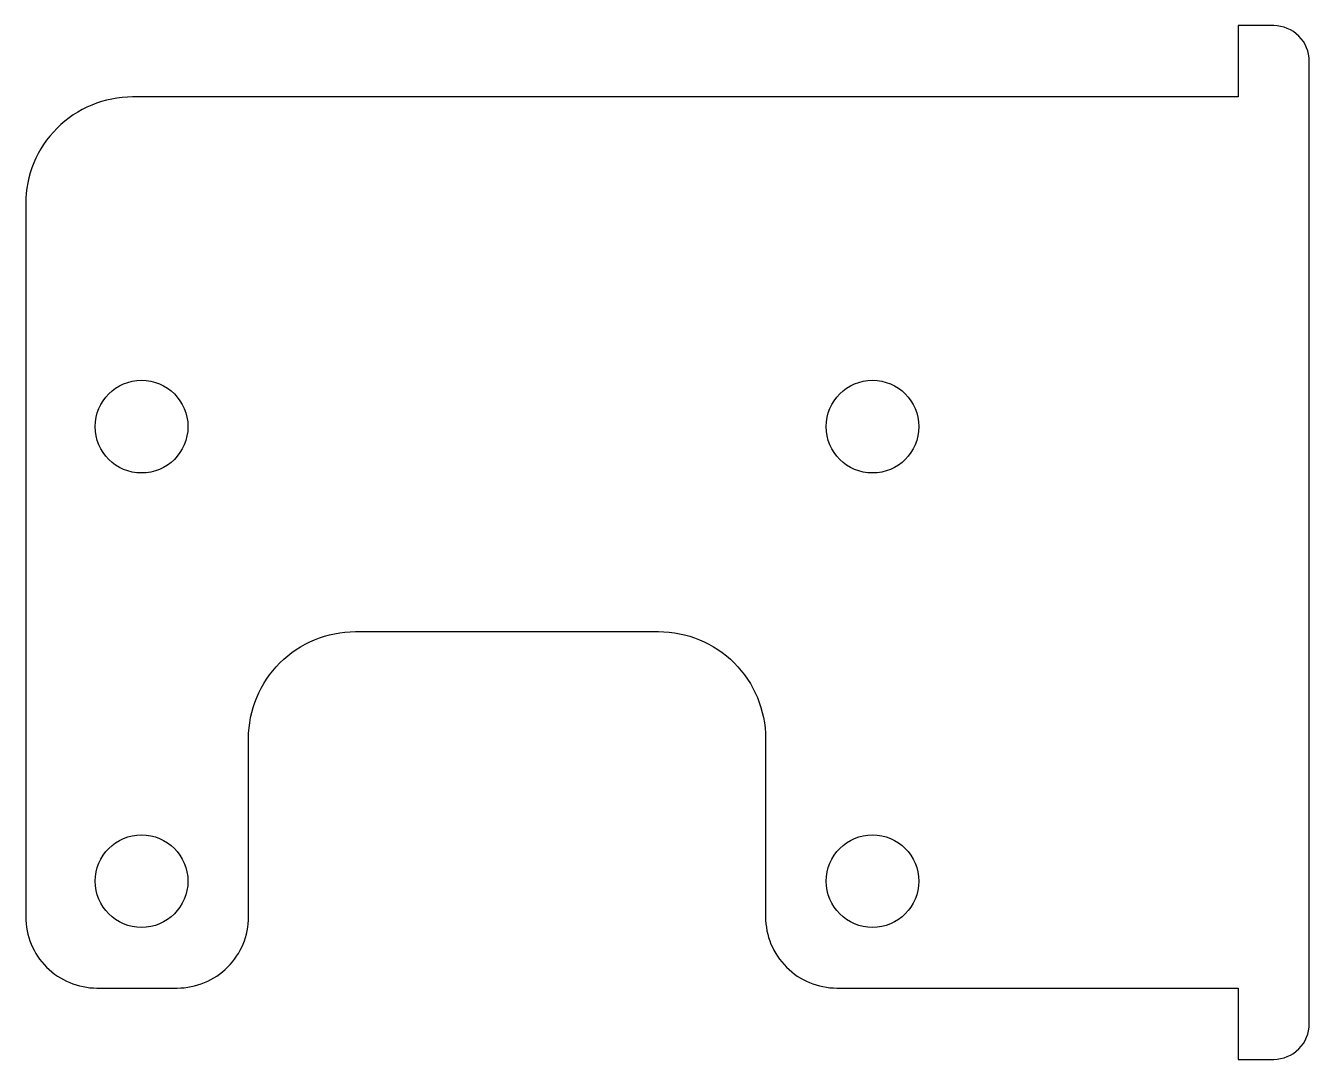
# Model space of a CAD drawing. Header units: millimetres. Extents: x -13.5 to 22.5, y -14.5 to 14.5.
import ezdxf

# ---------------------------------------------------------------- set-up
doc = ezdxf.new("R2010")
doc.units = ezdxf.units.MM
doc.layers.get('0').update_dxf_attribs({"linetype": 'CONTINUOUS'})

msp = doc.modelspace()

# ---------------------------------------------------------------- linework, layer by layer
msp.add_lwpolyline([(7.25, -10.5, 0.414214), (9.25, -12.5), (20.5, -12.5), (20.5, -14.5), (21.5, -14.5, 0.414214), (22.5, -13.5), (22.5, 13.5, 0.414214), (21.5, 14.5), (20.5, 14.5), (20.5, 12.5), (-10.5, 12.5, 0.414214), (-13.5, 9.5), (-13.5, -10.5, 0.414214), (-11.5, -12.5), (-9.25, -12.5, 0.414214), (-7.25, -10.5), (-7.25, -5.5, -0.414214), (-4.25, -2.5), (4.25, -2.5, -0.414214), (7.25, -5.5)], format="xyb", close=True)
for centre in [(-10.25, 3.25), (10.25, 3.25), (-10.25, -9.5), (10.25, -9.5)]:
    msp.add_circle(centre, 1.3)

doc.saveas('drawing.dxf')
